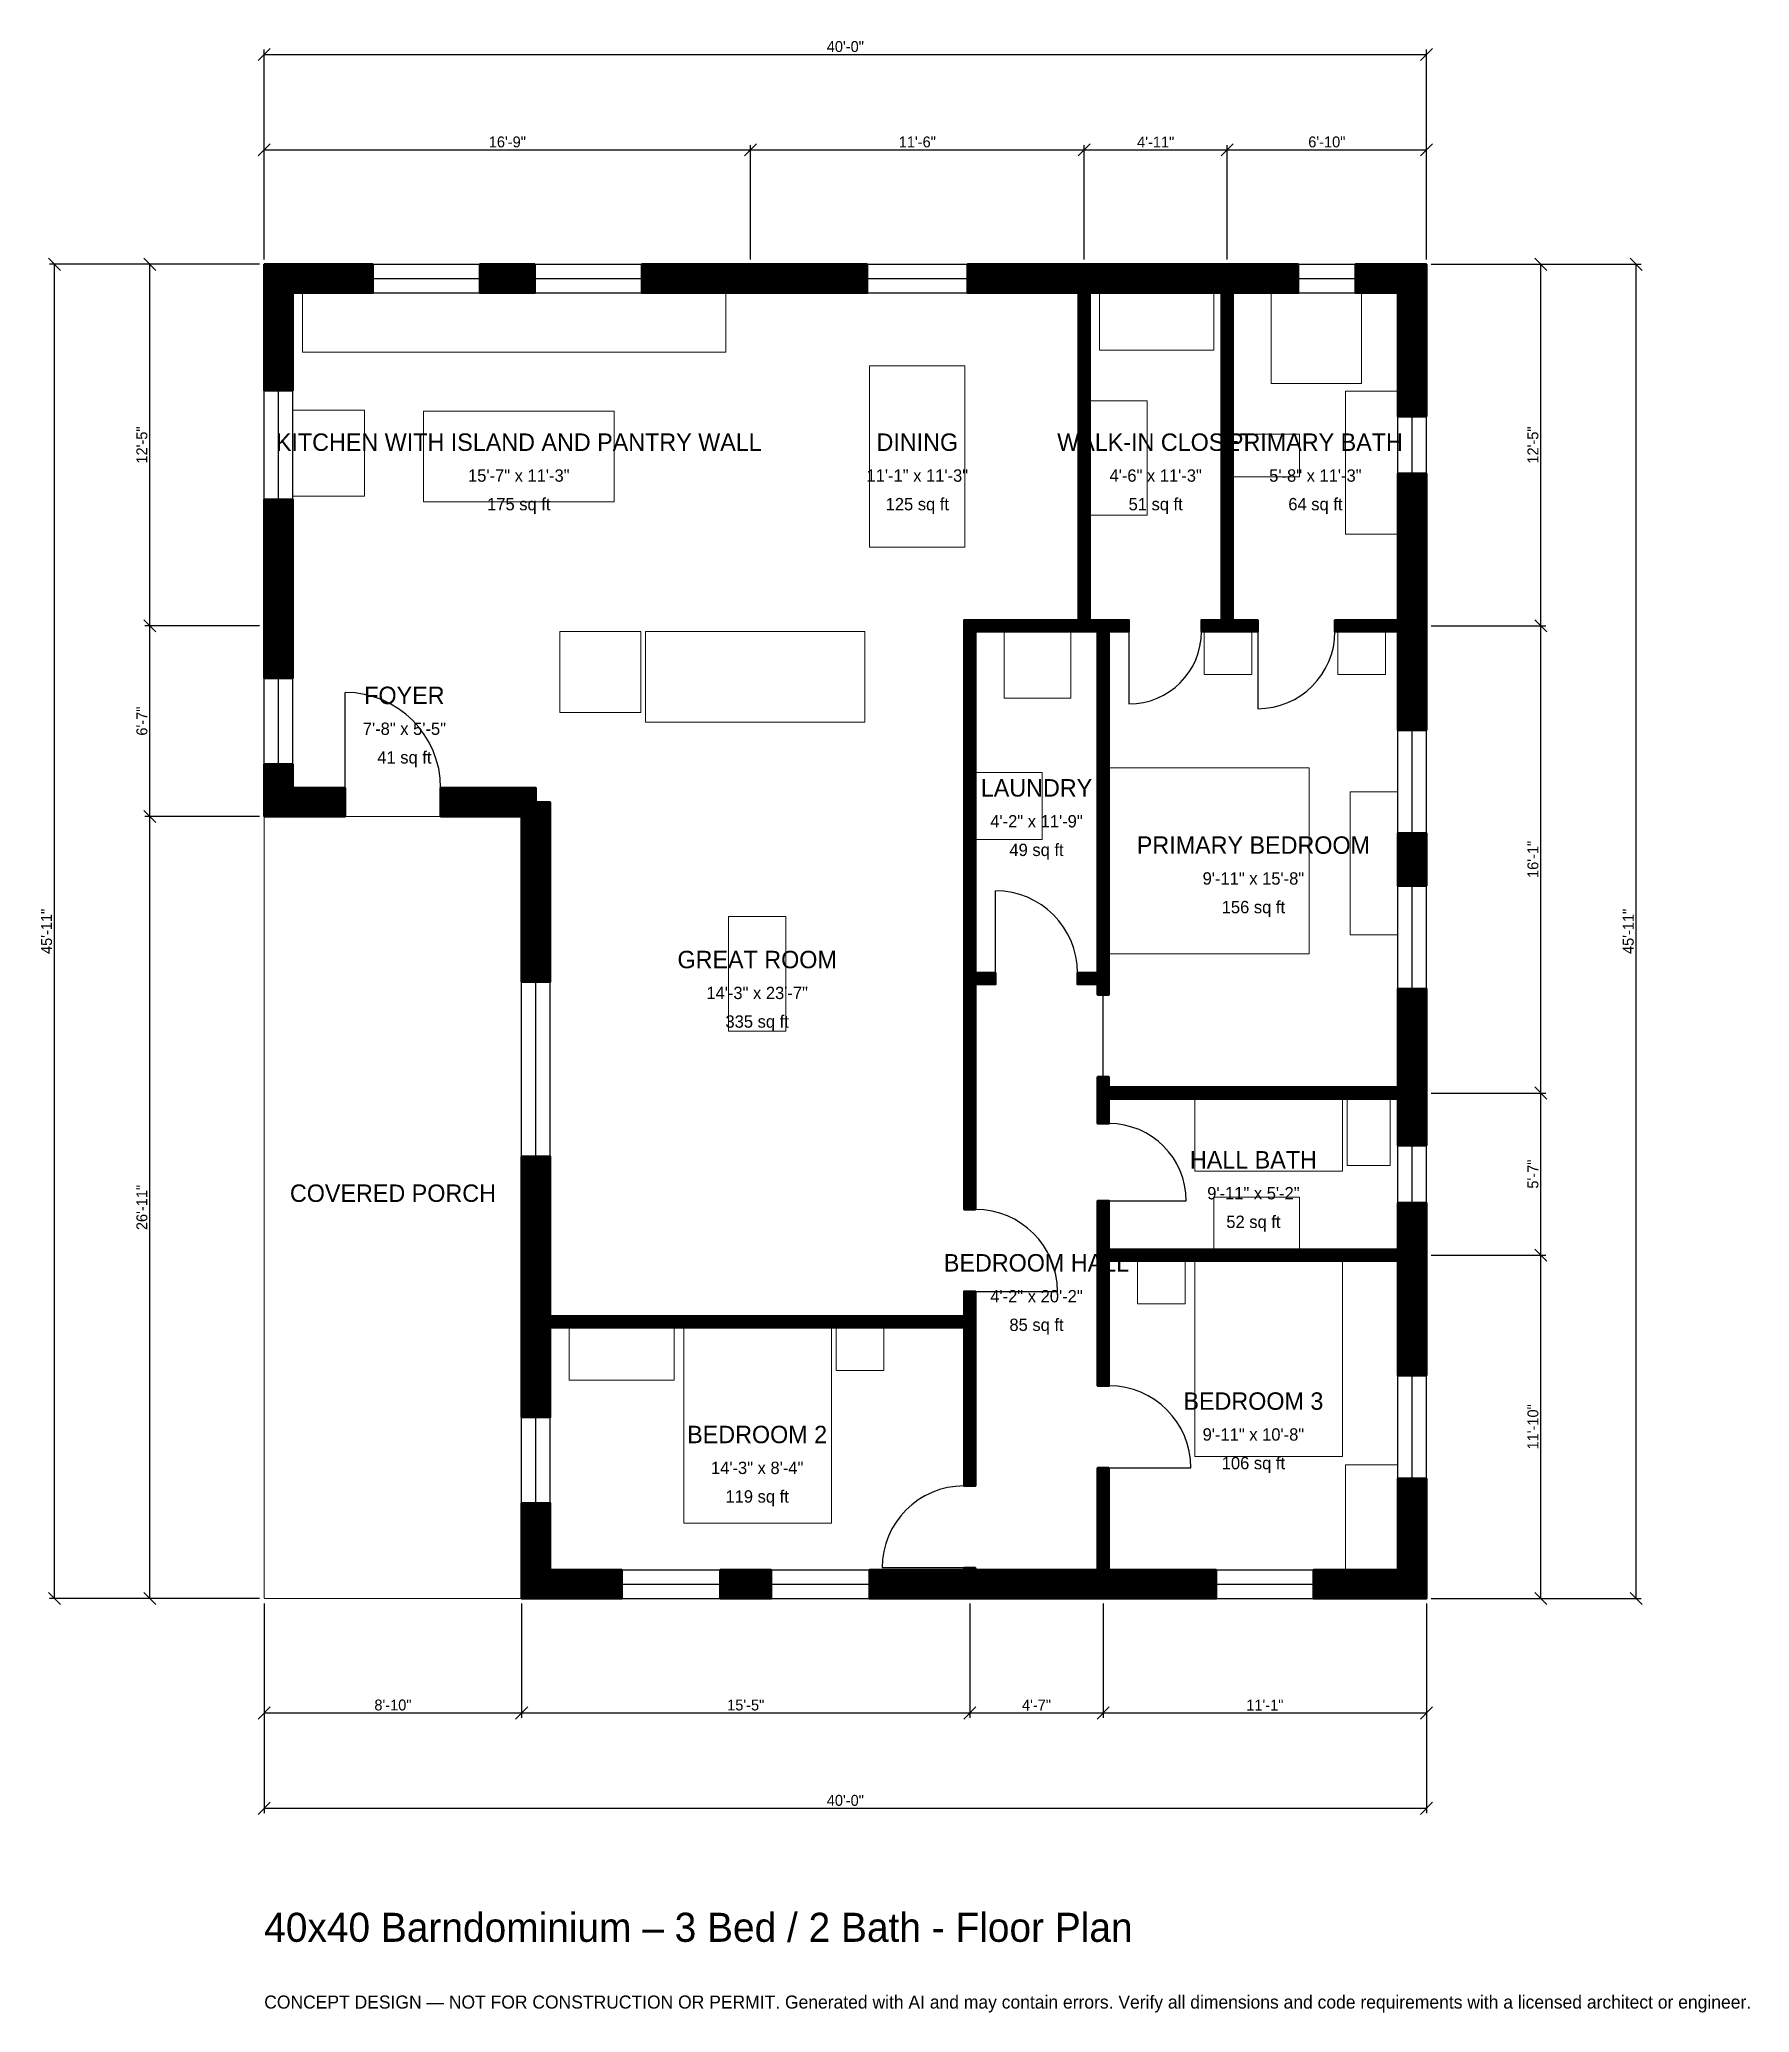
# Model space of a CAD drawing. Header units: inches. Extents: x -93 to 613, y -171 to 644.
import ezdxf
from ezdxf.enums import TextEntityAlignment as Align

# ---------------------------------------------------------------- set-up
doc = ezdxf.new("R2010")
doc.units = ezdxf.units.IN
doc.header["$MEASUREMENT"] = 0
doc.linetypes.add('DASHED', pattern=[0.6, 0.5, -0.1])
for name, color, linetype, lineweight in [('A-ANNO-DIMS', 1, 'Continuous', 13), ('A-ANNO-TEXT', 7, 'Continuous', 18), ('A-AREA-IDEN', 7, 'Continuous', 18), ('A-DOOR', 2, 'Continuous', 25), ('A-FLOR-FIXT', 9, 'Continuous', 13), ('A-FURN', 9, 'Continuous', 13), ('A-GLAZ', 4, 'Continuous', 25), ('A-SITE-PAVE', 8, 'Continuous', 13), ('A-WALL', 7, 'Continuous', 50), ('A-WALL-PATT', 8, 'Continuous', 13)]:
    doc.layers.add(name, color=color, linetype=linetype, lineweight=lineweight)
doc.dimstyles.new('PLAN', dxfattribs={"dimtxt": 4.5, "dimasz": 3, "dimexe": 2, "dimexo": 2, "dimgap": 1, "dimtad": 1, "dimdec": 0, "dimlunit": 4, "dimtsz": 2.5, "dimcen": 2.5, "dimclrd": 1, "dimclre": 1, "dimazin": 3, "dimtfac": 1, "dimtmove": 0, "dimatfit": 3})

msp = doc.modelspace()

# ---------------------------------------------------------------- hatches: boundary and pattern name
at = {"layer": 'A-WALL-PATT'}
h = msp.add_hatch(dxfattribs=at)
h.set_pattern_fill('ANSI31', color=8, scale=0.8)
h.paths.add_polyline_path([(288.9764, 0), (288.9764, 0), (285.4331, 0), (249.9344, 0), (249.9344, 11.811), (285.4331, 11.811), (288.9764, 11.811), (288.9764, 12.5984), (293.7008, 12.5984), (293.7008, 11.811), (297.2441, 11.811), (340.5512, 11.811), (344.0945, 11.811), (344.0945, 53.937), (348.8189, 53.937), (348.8189, 11.811), (352.3622, 11.811), (393.1102, 11.811), (393.1102, 0), (352.3622, 0), (348.8189, 0), (348.8189, 0), (344.0945, 0), (344.0945, 0), (340.5512, 0), (297.2441, 0), (293.7008, 0), (293.7008, 0), (288.9764, 0)])
h.paths.add_polyline_path([(188.2546, 0), (188.2546, 11.811), (209.3832, 11.811), (209.3832, 0), (188.2546, 0)])
h.paths.add_polyline_path([(118.1102, 0), (118.1102, 0), (106.2992, 0), (106.2992, 0), (106.2992, 0), (106.2992, 11.811), (106.2992, 11.811), (106.2992, 39.3701), (118.1102, 39.3701), (118.1102, 11.811), (147.7034, 11.811), (147.7034, 0), (118.1102, 0)])
h.paths.add_polyline_path([(106.2992, 108.2677), (106.2992, 111.811), (106.2992, 111.811), (106.2992, 116.5354), (106.2992, 116.5354), (106.2992, 120.0787), (106.2992, 182.4803), (118.1102, 182.4803), (118.1102, 120.0787), (118.1102, 116.5354), (288.9764, 116.5354), (288.9764, 126.7717), (293.7008, 126.7717), (293.7008, 116.5354), (293.7008, 111.811), (293.7008, 46.4567), (288.9764, 46.4567), (288.9764, 111.811), (118.1102, 111.811), (118.1102, 108.2677), (118.1102, 74.8031), (106.2992, 74.8031), (106.2992, 108.2677)])
h.paths.add_polyline_path([(106.2992, 322.8346), (72.8346, 322.8346), (72.8346, 334.6457), (112.2047, 334.6457), (112.2047, 328.7402), (118.1102, 328.7402), (118.1102, 254.5276), (106.2992, 254.5276), (106.2992, 322.8346)])
h.paths.add_polyline_path([(11.811, 322.8346), (11.811, 322.8346), (0, 322.8346), (0, 322.8346), (0, 322.8346), (0, 334.6457), (0, 334.6457), (0, 344.4882), (11.811, 344.4882), (11.811, 334.6457), (33.4646, 334.6457), (33.4646, 322.8346), (11.811, 322.8346)])
h.paths.add_polyline_path([(0, 395.6693), (0, 407.4803), (0, 453.7402), (11.811, 453.7402), (11.811, 407.4803), (11.811, 395.6693), (11.811, 379.9213), (0, 379.9213), (0, 395.6693)])
h.paths.add_polyline_path([(0, 538.9764), (0, 538.9764), (0, 550.7874), (0, 550.7874), (0, 550.7874), (11.811, 550.7874), (11.811, 550.7874), (44.8819, 550.7874), (44.8819, 538.9764), (11.811, 538.9764), (11.811, 498.622), (0, 498.622), (0, 538.9764)])
h.paths.add_polyline_path([(111.811, 550.7874), (111.811, 538.9764), (88.9764, 538.9764), (88.9764, 550.7874), (111.811, 550.7874)])
h.paths.add_polyline_path([(194.8819, 550.7874), (206.6929, 550.7874), (249.0157, 550.7874), (249.0157, 538.9764), (206.6929, 538.9764), (194.8819, 538.9764), (155.9055, 538.9764), (155.9055, 550.7874), (194.8819, 550.7874)])
h.paths.add_polyline_path([(332.6772, 550.7874), (336.2205, 550.7874), (336.2205, 550.7874), (340.9449, 550.7874), (340.9449, 550.7874), (344.4882, 550.7874), (391.7323, 550.7874), (395.2756, 550.7874), (395.2756, 550.7874), (400, 550.7874), (400, 550.7874), (403.5433, 550.7874), (426.9685, 550.7874), (426.9685, 538.9764), (403.5433, 538.9764), (400, 538.9764), (400, 403.937), (410.2362, 403.937), (410.2362, 399.2126), (400, 399.2126), (395.2756, 399.2126), (387.0079, 399.2126), (387.0079, 403.937), (395.2756, 403.937), (395.2756, 538.9764), (391.7323, 538.9764), (344.4882, 538.9764), (340.9449, 538.9764), (340.9449, 403.937), (344.0945, 403.937), (348.8189, 403.937), (357.0866, 403.937), (357.0866, 399.2126), (348.8189, 399.2126), (348.8189, 258.2677), (348.8189, 253.5433), (348.8189, 249.2126), (344.0945, 249.2126), (344.0945, 253.5433), (335.8268, 253.5433), (335.8268, 258.2677), (344.0945, 258.2677), (344.0945, 399.2126), (340.9449, 399.2126), (336.2205, 399.2126), (293.7008, 399.2126), (293.7008, 258.2677), (301.9685, 258.2677), (301.9685, 253.5433), (293.7008, 253.5433), (293.7008, 160.6299), (288.9764, 160.6299), (288.9764, 253.5433), (288.9764, 258.2677), (288.9764, 399.2126), (288.9764, 403.937), (293.7008, 403.937), (336.2205, 403.937), (336.2205, 538.9764), (332.6772, 538.9764), (290.3543, 538.9764), (290.3543, 550.7874), (332.6772, 550.7874)])
h.paths.add_polyline_path([(468.1102, 550.7874), (468.1102, 550.7874), (479.9213, 550.7874), (479.9213, 550.7874), (479.9213, 550.7874), (479.9213, 538.9764), (479.9213, 538.9764), (479.9213, 487.9921), (468.1102, 487.9921), (468.1102, 538.9764), (450.5906, 538.9764), (450.5906, 550.7874), (468.1102, 550.7874)])
h.paths.add_polyline_path([(479.9213, 407.4803), (479.9213, 407.4803), (479.9213, 403.937), (479.9213, 403.937), (479.9213, 399.2126), (479.9213, 399.2126), (479.9213, 358.5302), (468.1102, 358.5302), (468.1102, 395.6693), (468.1102, 395.6693), (468.1102, 399.2126), (442.126, 399.2126), (442.126, 403.937), (468.1102, 403.937), (468.1102, 464.3701), (479.9213, 464.3701), (479.9213, 407.4803)])
h.paths.add_polyline_path([(479.9213, 294.2257), (468.1102, 294.2257), (468.1102, 316.0105), (479.9213, 316.0105), (479.9213, 294.2257)])
h.paths.add_polyline_path([(479.9213, 214.5669), (479.9213, 211.0236), (479.9213, 211.0236), (479.9213, 206.2992), (479.9213, 206.2992), (479.9213, 202.7559), (479.9213, 187.0079), (468.1102, 187.0079), (468.1102, 202.7559), (468.1102, 206.2992), (348.8189, 206.2992), (348.8189, 196.063), (344.0945, 196.063), (344.0945, 206.2992), (344.0945, 211.0236), (344.0945, 215.3543), (348.8189, 215.3543), (348.8189, 211.0236), (468.1102, 211.0236), (468.1102, 214.5669), (468.1102, 251.706), (479.9213, 251.706), (479.9213, 214.5669)])
h.paths.add_polyline_path([(479.9213, 147.6378), (479.9213, 144.0945), (479.9213, 144.0945), (479.9213, 139.3701), (479.9213, 139.3701), (479.9213, 135.8268), (479.9213, 92.126), (468.1102, 92.126), (468.1102, 135.8268), (468.1102, 139.3701), (348.8189, 139.3701), (348.8189, 87.7953), (344.0945, 87.7953), (344.0945, 139.3701), (344.0945, 144.0945), (344.0945, 164.1732), (348.8189, 164.1732), (348.8189, 144.0945), (468.1102, 144.0945), (468.1102, 147.6378), (468.1102, 163.3858), (479.9213, 163.3858), (479.9213, 147.6378)])
h.paths.add_polyline_path([(479.9213, 11.811), (479.9213, 11.811), (479.9213, 0), (479.9213, 0), (479.9213, 0), (479.9213, 0), (468.1102, 0), (468.1102, 0), (433.2677, 0), (433.2677, 11.811), (468.1102, 11.811), (468.1102, 49.6063), (479.9213, 49.6063), (479.9213, 11.811)])

# ---------------------------------------------------------------- linework, layer by layer
at = {"layer": 'A-DOOR'}
for p, q in [((357.0866, 399.2126), (357.0866, 369.2913)), ((410.2362, 399.2126), (410.2362, 367.3228)), ((33.4646, 334.6457), (33.4646, 374.0157)), ((301.9685, 258.2677), (301.9685, 292.126)), ((346.4567, 215.3543), (346.4567, 249.2126)), ((348.8189, 164.1732), (380.7087, 164.1732)), ((293.7008, 126.7717), (327.5591, 126.7717)), ((348.8189, 53.937), (382.6772, 53.937)), ((288.9764, 12.5984), (255.1181, 12.5984))]:
    msp.add_line(p, q, dxfattribs=at)
for centre, radius, start, end in [((357.0866, 399.2126), 29.9213, 270, 360), ((410.2362, 399.2126), 31.8898, 270, 360), ((33.4646, 334.6457), 39.3701, 0, 90), ((301.9685, 258.2677), 33.8583, 0, 90), ((348.8189, 164.1732), 31.8898, 0, 90), ((293.7008, 126.7717), 33.8583, 0, 90), ((348.8189, 53.937), 33.8583, 0, 90), ((288.9764, 12.5984), 33.8583, 90, 180)]:
    msp.add_arc(centre, radius, start, end, dxfattribs=at)
at = {"layer": 'A-FLOR-FIXT'}
for points in [[(15.748, 514.5669), (190.5512, 514.5669), (190.5512, 538.9764), (15.748, 538.9764)], [(415.748, 501.5748), (453.1496, 501.5748), (453.1496, 538.9764), (415.748, 538.9764)], [(446.4567, 439.3701), (468.1102, 439.3701), (468.1102, 498.4252), (446.4567, 498.4252)], [(65.748, 452.7559), (144.4882, 452.7559), (144.4882, 490.1575), (65.748, 490.1575)], [(400, 462.9921), (427.5591, 462.9921), (427.5591, 480.7087), (400, 480.7087)], [(384.252, 176.378), (445.2756, 176.378), (445.2756, 206.2992), (384.252, 206.2992)], [(447.2441, 178.7402), (464.9606, 178.7402), (464.9606, 206.2992), (447.2441, 206.2992)], [(392.126, 144.0945), (427.5591, 144.0945), (427.5591, 165.748), (392.126, 165.748)]]:
    msp.add_lwpolyline(points, close=True, dxfattribs=at)
at = {"layer": 'A-FURN'}
for points in [[(344.8819, 515.3543), (392.126, 515.3543), (392.126, 538.9764), (344.8819, 538.9764)], [(250, 434.0551), (289.3701, 434.0551), (289.3701, 508.8583), (250, 508.8583)], [(11.811, 455.1181), (41.3386, 455.1181), (41.3386, 490.5512), (11.811, 490.5512)], [(340.9449, 447.2441), (364.5669, 447.2441), (364.5669, 494.4882), (340.9449, 494.4882)], [(122.0472, 365.748), (155.5118, 365.748), (155.5118, 399.2126), (122.0472, 399.2126)], [(157.4803, 361.811), (248.0315, 361.811), (248.0315, 399.2126), (157.4803, 399.2126)], [(305.5118, 371.6535), (333.0709, 371.6535), (333.0709, 399.2126), (305.5118, 399.2126)], [(388.189, 381.4961), (407.874, 381.4961), (407.874, 399.2126), (388.189, 399.2126)], [(443.3071, 381.4961), (462.9921, 381.4961), (462.9921, 399.2126), (443.3071, 399.2126)], [(348.8189, 266.1417), (431.4961, 266.1417), (431.4961, 342.9134), (348.8189, 342.9134)], [(293.7008, 313.3858), (321.2598, 313.3858), (321.2598, 340.9449), (293.7008, 340.9449)], [(448.4252, 274.0157), (468.1102, 274.0157), (468.1102, 333.0709), (448.4252, 333.0709)], [(191.7323, 234.252), (215.3543, 234.252), (215.3543, 281.4961), (191.7323, 281.4961)], [(360.6299, 121.6535), (380.315, 121.6535), (380.315, 139.3701), (360.6299, 139.3701)], [(384.252, 58.6614), (445.2756, 58.6614), (445.2756, 139.3701), (384.252, 139.3701)], [(125.9843, 90.1575), (169.2913, 90.1575), (169.2913, 111.811), (125.9843, 111.811)], [(173.2283, 31.1024), (234.252, 31.1024), (234.252, 111.811), (173.2283, 111.811)], [(236.2205, 94.0945), (255.9055, 94.0945), (255.9055, 111.811), (236.2205, 111.811)], [(446.4567, 11.811), (468.1102, 11.811), (468.1102, 55.1181), (446.4567, 55.1181)]]:
    msp.add_lwpolyline(points, close=True, dxfattribs=at)
at = {"layer": 'A-GLAZ'}
for p, q in [((44.8819, 550.7874), (88.9764, 550.7874)), ((111.811, 550.7874), (155.9055, 550.7874)), ((249.0157, 550.7874), (290.3543, 550.7874)), ((426.9685, 550.7874), (450.5906, 550.7874)), ((44.8819, 544.8819), (88.9764, 544.8819)), ((44.8819, 538.9764), (88.9764, 538.9764)), ((111.811, 544.8819), (155.9055, 544.8819)), ((111.811, 538.9764), (155.9055, 538.9764)), ((249.0157, 544.8819), (290.3543, 544.8819)), ((249.0157, 538.9764), (290.3543, 538.9764)), ((426.9685, 544.8819), (450.5906, 544.8819)), ((426.9685, 538.9764), (450.5906, 538.9764)), ((0, 453.7402), (0, 498.622)), ((5.9055, 453.7402), (5.9055, 498.622)), ((11.811, 453.7402), (11.811, 498.622)), ((468.1102, 464.3701), (468.1102, 487.9921)), ((474.0157, 464.3701), (474.0157, 487.9921)), ((479.9213, 464.3701), (479.9213, 487.9921)), ((0, 344.4882), (0, 379.9213)), ((5.9055, 344.4882), (5.9055, 379.9213)), ((11.811, 344.4882), (11.811, 379.9213)), ((468.1102, 316.0105), (468.1102, 358.5302)), ((474.0157, 316.0105), (474.0157, 358.5302)), ((479.9213, 316.0105), (479.9213, 358.5302)), ((468.1102, 251.706), (468.1102, 294.2257)), ((474.0157, 251.706), (474.0157, 294.2257)), ((479.9213, 251.706), (479.9213, 294.2257)), ((106.2992, 182.4803), (106.2992, 254.5276)), ((112.2047, 182.4803), (112.2047, 254.5276)), ((118.1102, 182.4803), (118.1102, 254.5276)), ((468.1102, 163.3858), (468.1102, 187.0079)), ((474.0157, 163.3858), (474.0157, 187.0079)), ((479.9213, 163.3858), (479.9213, 187.0079)), ((468.1102, 49.6063), (468.1102, 92.126)), ((474.0157, 49.6063), (474.0157, 92.126)), ((479.9213, 49.6063), (479.9213, 92.126)), ((106.2992, 39.3701), (106.2992, 74.8031)), ((112.2047, 39.3701), (112.2047, 74.8031)), ((118.1102, 39.3701), (118.1102, 74.8031)), ((147.7034, 11.811), (188.2546, 11.811)), ((209.3832, 11.811), (249.9344, 11.811)), ((393.1102, 11.811), (433.2677, 11.811)), ((147.7034, 5.9055), (188.2546, 5.9055)), ((147.7034, 0), (188.2546, 0)), ((209.3832, 5.9055), (249.9344, 5.9055)), ((209.3832, 0), (249.9344, 0)), ((393.1102, 5.9055), (433.2677, 5.9055)), ((393.1102, 0), (433.2677, 0))]:
    msp.add_line(p, q, dxfattribs=at)
at = {"layer": 'A-SITE-PAVE', "linetype": 'DASHED'}
msp.add_lwpolyline([(0, 0), (106.2992, 0), (106.2992, 322.8346), (0, 322.8346)], close=True, dxfattribs=at)
at = {"layer": 'A-WALL'}
for points in [[(0, 538.9764), (0, 538.9764), (0, 550.7874), (0, 550.7874), (0, 550.7874), (11.811, 550.7874), (11.811, 550.7874), (44.8819, 550.7874), (44.8819, 538.9764), (11.811, 538.9764), (11.811, 498.622), (0, 498.622), (0, 538.9764)], [(111.811, 550.7874), (111.811, 538.9764), (88.9764, 538.9764), (88.9764, 550.7874), (111.811, 550.7874)], [(194.8819, 550.7874), (206.6929, 550.7874), (249.0157, 550.7874), (249.0157, 538.9764), (206.6929, 538.9764), (194.8819, 538.9764), (155.9055, 538.9764), (155.9055, 550.7874), (194.8819, 550.7874)], [(332.6772, 550.7874), (336.2205, 550.7874), (336.2205, 550.7874), (340.9449, 550.7874), (340.9449, 550.7874), (344.4882, 550.7874), (391.7323, 550.7874), (395.2756, 550.7874), (395.2756, 550.7874), (400, 550.7874), (400, 550.7874), (403.5433, 550.7874), (426.9685, 550.7874), (426.9685, 538.9764), (403.5433, 538.9764), (400, 538.9764), (400, 403.937), (410.2362, 403.937), (410.2362, 399.2126), (400, 399.2126), (395.2756, 399.2126), (387.0079, 399.2126), (387.0079, 403.937), (395.2756, 403.937), (395.2756, 538.9764), (391.7323, 538.9764), (344.4882, 538.9764), (340.9449, 538.9764), (340.9449, 403.937), (344.0945, 403.937), (348.8189, 403.937), (357.0866, 403.937), (357.0866, 399.2126), (348.8189, 399.2126), (348.8189, 258.2677), (348.8189, 253.5433), (348.8189, 249.2126), (344.0945, 249.2126), (344.0945, 253.5433), (335.8268, 253.5433), (335.8268, 258.2677), (344.0945, 258.2677), (344.0945, 399.2126), (340.9449, 399.2126), (336.2205, 399.2126), (293.7008, 399.2126), (293.7008, 258.2677), (301.9685, 258.2677), (301.9685, 253.5433), (293.7008, 253.5433), (293.7008, 160.6299), (288.9764, 160.6299), (288.9764, 253.5433), (288.9764, 258.2677), (288.9764, 399.2126), (288.9764, 403.937), (293.7008, 403.937), (336.2205, 403.937), (336.2205, 538.9764), (332.6772, 538.9764), (290.3543, 538.9764), (290.3543, 550.7874), (332.6772, 550.7874)], [(468.1102, 550.7874), (468.1102, 550.7874), (479.9213, 550.7874), (479.9213, 550.7874), (479.9213, 550.7874), (479.9213, 538.9764), (479.9213, 538.9764), (479.9213, 487.9921), (468.1102, 487.9921), (468.1102, 538.9764), (450.5906, 538.9764), (450.5906, 550.7874), (468.1102, 550.7874)], [(479.9213, 407.4803), (479.9213, 407.4803), (479.9213, 403.937), (479.9213, 403.937), (479.9213, 399.2126), (479.9213, 399.2126), (479.9213, 358.5302), (468.1102, 358.5302), (468.1102, 395.6693), (468.1102, 395.6693), (468.1102, 399.2126), (442.126, 399.2126), (442.126, 403.937), (468.1102, 403.937), (468.1102, 464.3701), (479.9213, 464.3701), (479.9213, 407.4803)], [(0, 395.6693), (0, 407.4803), (0, 453.7402), (11.811, 453.7402), (11.811, 407.4803), (11.811, 395.6693), (11.811, 379.9213), (0, 379.9213), (0, 395.6693)], [(11.811, 322.8346), (11.811, 322.8346), (0, 322.8346), (0, 322.8346), (0, 322.8346), (0, 334.6457), (0, 334.6457), (0, 344.4882), (11.811, 344.4882), (11.811, 334.6457), (33.4646, 334.6457), (33.4646, 322.8346), (11.811, 322.8346)], [(106.2992, 322.8346), (72.8346, 322.8346), (72.8346, 334.6457), (112.2047, 334.6457), (112.2047, 328.7402), (118.1102, 328.7402), (118.1102, 254.5276), (106.2992, 254.5276), (106.2992, 322.8346)], [(479.9213, 294.2257), (468.1102, 294.2257), (468.1102, 316.0105), (479.9213, 316.0105), (479.9213, 294.2257)], [(479.9213, 214.5669), (479.9213, 211.0236), (479.9213, 211.0236), (479.9213, 206.2992), (479.9213, 206.2992), (479.9213, 202.7559), (479.9213, 187.0079), (468.1102, 187.0079), (468.1102, 202.7559), (468.1102, 206.2992), (348.8189, 206.2992), (348.8189, 196.063), (344.0945, 196.063), (344.0945, 206.2992), (344.0945, 211.0236), (344.0945, 215.3543), (348.8189, 215.3543), (348.8189, 211.0236), (468.1102, 211.0236), (468.1102, 214.5669), (468.1102, 251.706), (479.9213, 251.706), (479.9213, 214.5669)], [(106.2992, 108.2677), (106.2992, 111.811), (106.2992, 111.811), (106.2992, 116.5354), (106.2992, 116.5354), (106.2992, 120.0787), (106.2992, 182.4803), (118.1102, 182.4803), (118.1102, 120.0787), (118.1102, 116.5354), (288.9764, 116.5354), (288.9764, 126.7717), (293.7008, 126.7717), (293.7008, 116.5354), (293.7008, 111.811), (293.7008, 46.4567), (288.9764, 46.4567), (288.9764, 111.811), (118.1102, 111.811), (118.1102, 108.2677), (118.1102, 74.8031), (106.2992, 74.8031), (106.2992, 108.2677)], [(479.9213, 147.6378), (479.9213, 144.0945), (479.9213, 144.0945), (479.9213, 139.3701), (479.9213, 139.3701), (479.9213, 135.8268), (479.9213, 92.126), (468.1102, 92.126), (468.1102, 135.8268), (468.1102, 139.3701), (348.8189, 139.3701), (348.8189, 87.7953), (344.0945, 87.7953), (344.0945, 139.3701), (344.0945, 144.0945), (344.0945, 164.1732), (348.8189, 164.1732), (348.8189, 144.0945), (468.1102, 144.0945), (468.1102, 147.6378), (468.1102, 163.3858), (479.9213, 163.3858), (479.9213, 147.6378)], [(288.9764, 0), (288.9764, 0), (285.4331, 0), (249.9344, 0), (249.9344, 11.811), (285.4331, 11.811), (288.9764, 11.811), (288.9764, 12.5984), (293.7008, 12.5984), (293.7008, 11.811), (297.2441, 11.811), (340.5512, 11.811), (344.0945, 11.811), (344.0945, 53.937), (348.8189, 53.937), (348.8189, 11.811), (352.3622, 11.811), (393.1102, 11.811), (393.1102, 0), (352.3622, 0), (348.8189, 0), (348.8189, 0), (344.0945, 0), (344.0945, 0), (340.5512, 0), (297.2441, 0), (293.7008, 0), (293.7008, 0), (288.9764, 0)], [(479.9213, 11.811), (479.9213, 11.811), (479.9213, 0), (479.9213, 0), (479.9213, 0), (479.9213, 0), (468.1102, 0), (468.1102, 0), (433.2677, 0), (433.2677, 11.811), (468.1102, 11.811), (468.1102, 49.6063), (479.9213, 49.6063), (479.9213, 11.811)], [(118.1102, 0), (118.1102, 0), (106.2992, 0), (106.2992, 0), (106.2992, 0), (106.2992, 11.811), (106.2992, 11.811), (106.2992, 39.3701), (118.1102, 39.3701), (118.1102, 11.811), (147.7034, 11.811), (147.7034, 0), (118.1102, 0)], [(188.2546, 0), (188.2546, 11.811), (209.3832, 11.811), (209.3832, 0), (188.2546, 0)]]:
    msp.add_lwpolyline(points, close=True, dxfattribs=at)

# ---------------------------------------------------------------- texts
at = {"layer": 'A-ANNO-TEXT'}
for s, height, p in [('40x40 Barndominium – 3 Bed / 2 Bath - Floor Plan', 12, (0, -141.7323)), ('CONCEPT DESIGN — NOT FOR CONSTRUCTION OR PERMIT. Generated with AI and may contain errors. Verify all dimensions and code requirements with a licensed architect or engineer.', 5.4, (0, -169.2913))]:
    msp.add_text(s, height=height, dxfattribs=at).set_placement(p)
at = {"layer": 'A-AREA-IDEN'}
for s, height, p in [('KITCHEN WITH ISLAND AND PANTRY WALL', 7.2, (105.1181, 477.3622)), ('DINING', 7.2, (269.685, 477.3622)), ('WALK-IN CLOSET', 7.2, (368.1102, 477.3622)), ('PRIMARY BATH', 7.2, (434.0551, 477.3622)), ('15\'-7" x 11\'-3"', 5.1, (105.1181, 463.5827)), ('11\'-1" x 11\'-3"', 5.1, (269.685, 463.5827)), ('4\'-6" x 11\'-3"', 5.1, (368.1102, 463.5827)), ('5\'-8" x 11\'-3"', 5.1, (434.0551, 463.5827)), ('175 sq ft', 5.1, (105.1181, 451.7717)), ('125 sq ft', 5.1, (269.685, 451.7717)), ('51 sq ft', 5.1, (368.1102, 451.7717)), ('64 sq ft', 5.1, (434.0551, 451.7717)), ('FOYER', 7.2, (57.874, 372.8346)), ('7\'-8" x 5\'-5"', 5.1, (57.874, 359.0551)), ('41 sq ft', 5.1, (57.874, 347.2441)), ('LAUNDRY', 7.2, (318.8976, 334.6457)), ('4\'-2" x 11\'-9"', 5.1, (318.8976, 320.8661)), ('49 sq ft', 5.1, (318.8976, 309.0551)), ('PRIMARY BEDROOM', 7.2, (408.4646, 311.0236)), ('9\'-11" x 15\'-8"', 5.1, (408.4646, 297.2441)), ('156 sq ft', 5.1, (408.4646, 285.4331)), ('GREAT ROOM', 7.2, (203.5433, 263.7795)), ('14\'-3" x 23\'-7"', 5.1, (203.5433, 250)), ('335 sq ft', 5.1, (203.5433, 238.189)), ('HALL BATH', 7.2, (408.4646, 181.1024)), ('COVERED PORCH', 7.2, (53.1496, 167.3228)), ('9\'-11" x 5\'-2"', 5.1, (408.4646, 167.3228)), ('52 sq ft', 5.1, (408.4646, 155.5118)), ('BEDROOM HALL', 7.2, (318.8976, 138.5827)), ('4\'-2" x 20\'-2"', 5.1, (318.8976, 124.8031)), ('85 sq ft', 5.1, (318.8976, 112.9921)), ('BEDROOM 3', 7.2, (408.4646, 81.4961)), ('BEDROOM 2', 7.2, (203.5433, 67.7165)), ('9\'-11" x 10\'-8"', 5.1, (408.4646, 67.7165)), ('106 sq ft', 5.1, (408.4646, 55.9055)), ('14\'-3" x 8\'-4"', 5.1, (203.5433, 53.937)), ('119 sq ft', 5.1, (203.5433, 42.126))]:
    msp.add_text(s, height=height, dxfattribs=at).set_placement(p, align=Align.MIDDLE_CENTER)

# ---------------------------------------------------------------- dimensions: what is measured, and where the dimension line sits
at = {"layer": 'A-ANNO-DIMS'}
for base, p1, p2, text in [((0, 637.4016), (0, 550.7874), (479.9213, 550.7874), '40\'-0"'), ((0, 598.0315), (0, 550.7874), (200.7874, 550.7874), '16\'-9"'), ((200.7874, 598.0315), (200.7874, 550.7874), (338.5827, 550.7874), '11\'-6"'), ((338.5827, 598.0315), (338.5827, 550.7874), (397.6378, 550.7874), '4\'-11"'), ((397.6378, 598.0315), (397.6378, 550.7874), (479.9213, 550.7874), '6\'-10"'), ((0, -47.2441), (0, 0), (106.2992, 0), '8\'-10"'), ((0, -86.6142), (0, 0), (479.9213, 0), '40\'-0"'), ((106.2992, -47.2441), (106.2992, 0), (291.3386, 0), '15\'-5"'), ((291.3386, -47.2441), (291.3386, 0), (346.4567, 0), '4\'-7"'), ((346.4567, -47.2441), (346.4567, 0), (479.9213, 0), '11\'-1"')]:
    msp.add_linear_dim(base=base, p1=p1, p2=p2, text=text, dimstyle='PLAN', dxfattribs=at).render()
for base, p1, p2, text in [((-86.6142, 0), (0, 0), (0, 550.7874), '45\'-11"'), ((-47.2441, 401.5748), (0, 401.5748), (0, 550.7874), '12\'-5"'), ((527.1654, 401.5748), (479.9213, 401.5748), (479.9213, 550.7874), '12\'-5"'), ((566.5354, 0), (479.9213, 0), (479.9213, 550.7874), '45\'-11"'), ((-47.2441, 322.8346), (0, 322.8346), (0, 401.5748), '6\'-7"'), ((527.1654, 208.6614), (479.9213, 208.6614), (479.9213, 401.5748), '16\'-1"'), ((-47.2441, 0), (0, 0), (0, 322.8346), '26\'-11"'), ((527.1654, 141.7323), (479.9213, 141.7323), (479.9213, 208.6614), '5\'-7"'), ((527.1654, 0), (479.9213, 0), (479.9213, 141.7323), '11\'-10"')]:
    msp.add_linear_dim(base=base, p1=p1, p2=p2, angle=90, text=text, dimstyle='PLAN', dxfattribs=at).render()

doc.saveas('drawing.dxf')
